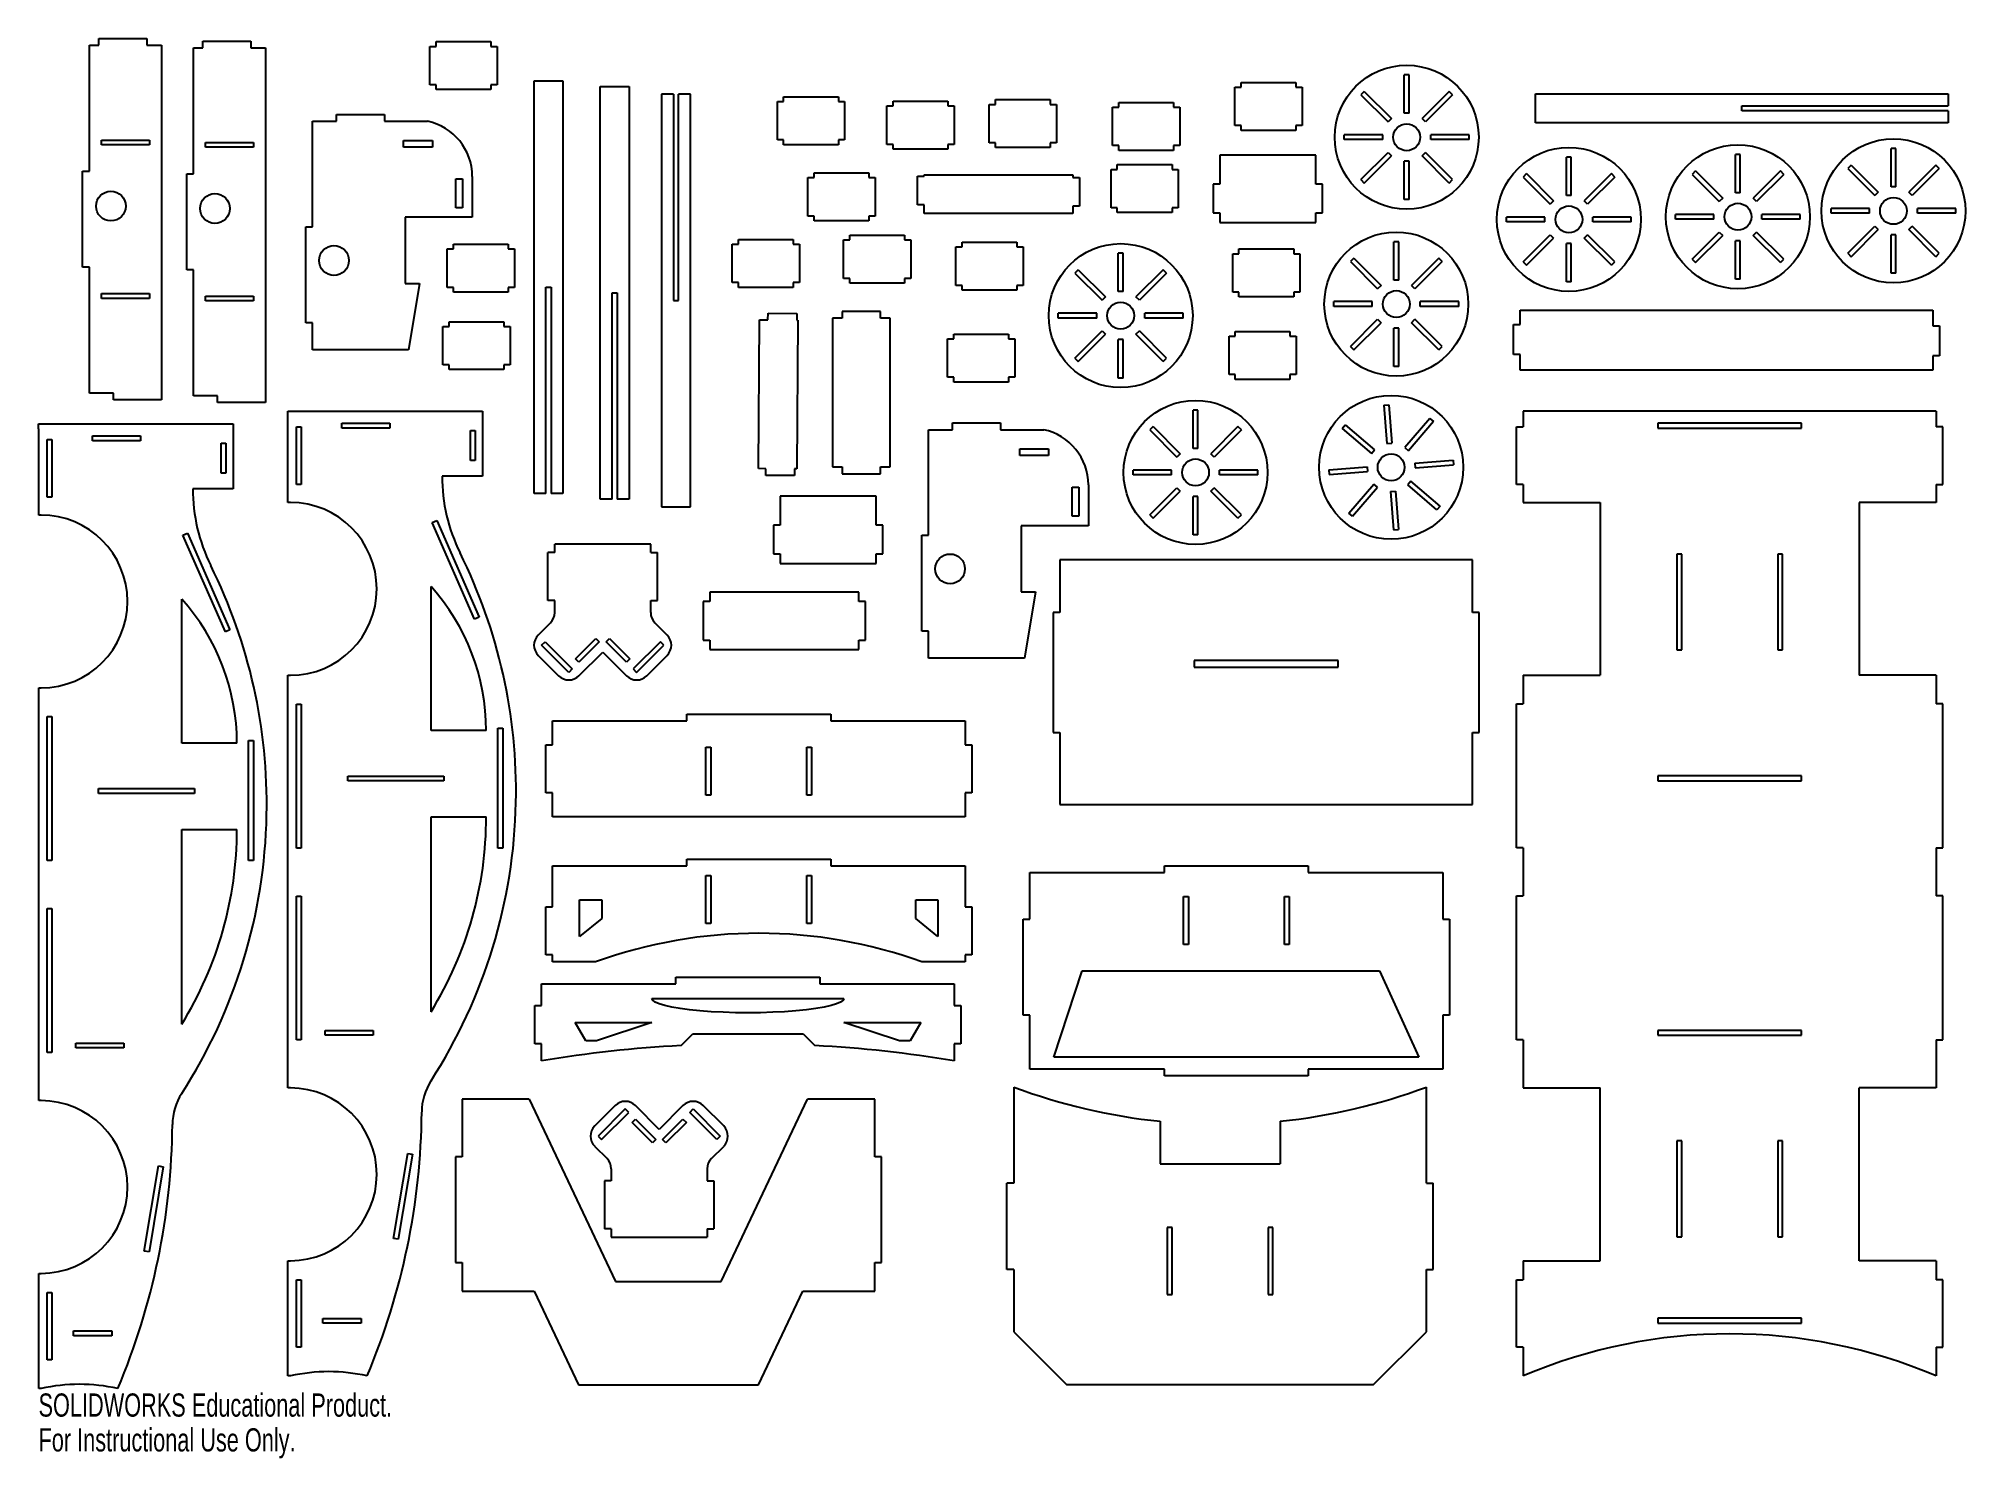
# Model space of a CAD drawing. Header units: millimetres. Extents: x -201 to 200, y -156 to 140.
import ezdxf

# ---------------------------------------------------------------- set-up
doc = ezdxf.new("R2010")
doc.units = ezdxf.units.MM
doc.styles.add('SLDTEXTSTYLE0', font='TXT', dxfattribs={"width": 0.7})

msp = doc.modelspace()

# ---------------------------------------------------------------- linework, layer by layer
at = {"color": 7, "linetype": 'Continuous', "lineweight": 25}
for p, q in [((-190.45, 138.47), (-188.45, 138.47)), ((-190.45, 112.22), (-190.45, 138.47)), ((-188.45, 138.47), (-188.45, 139.87)), ((-188.45, 139.87), (-178.45, 139.87)), ((-178.45, 139.87), (-178.45, 138.47)), ((-178.45, 138.47), (-175.45, 138.47)), ((-175.45, 138.47), (-175.45, 64.57)), ((-168.77, 111.71), (-168.77, 137.96)), ((-168.77, 137.96), (-166.77, 137.96)), ((-166.77, 139.36), (-156.77, 139.36)), ((-166.77, 137.96), (-166.77, 139.36)), ((-156.77, 139.36), (-156.77, 137.96)), ((-156.77, 137.96), (-153.77, 137.96)), ((-153.77, 137.96), (-153.77, 64.06)), ((-119.49, 130.24), (-119.49, 138.24)), ((-119.49, 138.24), (-118.19, 138.24)), ((-118.19, 138.24), (-118.19, 139.24)), ((-118.19, 139.24), (-106.79, 139.24)), ((-106.79, 139.24), (-106.79, 138.24)), ((-106.79, 138.24), (-105.49, 138.24)), ((-105.49, 138.24), (-105.49, 130.24)), ((-118.19, 130.24), (-119.49, 130.24)), ((-118.19, 129.24), (-118.19, 130.24)), ((-106.79, 129.24), (-118.19, 129.24)), ((-105.49, 130.24), (-106.79, 130.24)), ((-106.79, 130.24), (-106.79, 129.24)), ((-97.79, 45.05), (-97.79, 131.05)), ((-97.79, 131.05), (-91.79, 131.05)), ((-91.79, 131.05), (-91.79, 45.05)), ((-83.98, 43.89), (-83.98, 129.89)), ((-83.98, 129.89), (-77.98, 129.89)), ((-77.98, 129.89), (-77.98, 43.89)), ((48.25, 121.73), (48.25, 129.73)), ((48.25, 129.73), (49.55, 129.73)), ((49.55, 129.73), (49.55, 130.73)), ((49.55, 130.73), (60.95, 130.73)), ((60.95, 130.73), (60.95, 129.73)), ((60.95, 129.73), (62.25, 129.73)), ((62.25, 129.73), (62.25, 121.73)), ((75.22, 128.86), (74.52, 128.15)), ((75.22, 128.86), (80.88, 123.2)), ((84.56, 132.31), (83.56, 132.31)), ((83.56, 124.31), (83.56, 132.31)), ((84.56, 124.31), (84.56, 132.31)), ((92.9, 128.86), (87.25, 123.2)), ((93.61, 128.15), (92.9, 128.86)), ((-71.21, 128.29), (-71.21, 42.29)), ((-68.76, 128.29), (-71.21, 128.29)), ((-68.76, 128.29), (-68.76, 85.29)), ((-65.21, 128.29), (-67.66, 128.29)), ((-67.66, 85.29), (-67.66, 128.29)), ((-65.21, 42.29), (-65.21, 128.29)), ((-47.07, 118.74), (-47.07, 126.74)), ((-47.07, 126.74), (-45.77, 126.74)), ((-45.77, 126.74), (-45.77, 127.74)), ((-45.77, 127.74), (-34.37, 127.74)), ((-34.37, 127.74), (-34.37, 126.74)), ((-34.37, 126.74), (-33.07, 126.74)), ((-33.07, 126.74), (-33.07, 118.74)), ((-24.25, 117.83), (-24.25, 125.83)), ((-24.25, 125.83), (-22.95, 125.83)), ((-22.95, 125.83), (-22.95, 126.83)), ((-22.95, 126.83), (-11.55, 126.83)), ((-11.55, 126.83), (-11.55, 125.83)), ((-11.55, 125.83), (-10.25, 125.83)), ((-10.25, 125.83), (-10.25, 117.83)), ((-2.95, 118.14), (-2.95, 126.14)), ((-2.95, 126.14), (-1.65, 126.14)), ((-1.65, 126.14), (-1.65, 127.14)), ((-1.65, 127.14), (9.75, 127.14)), ((9.75, 127.14), (9.75, 126.14)), ((9.75, 126.14), (11.05, 126.14)), ((11.05, 126.14), (11.05, 118.14)), ((22.76, 117.56), (22.76, 125.56)), ((22.76, 125.56), (24.06, 125.56)), ((24.06, 125.56), (24.06, 126.56)), ((24.06, 126.56), (35.46, 126.56)), ((35.46, 126.56), (35.46, 125.56)), ((35.46, 125.56), (36.76, 125.56)), ((36.76, 125.56), (36.76, 117.56)), ((74.52, 128.15), (80.17, 122.49)), ((93.61, 128.15), (87.95, 122.49)), ((110.88, 122.33), (110.88, 128.33)), ((110.88, 128.33), (196.88, 128.33)), ((153.88, 125.88), (196.88, 125.88)), ((153.88, 124.78), (153.88, 125.88)), ((196.88, 124.78), (153.88, 124.78)), ((196.88, 128.33), (196.88, 125.88)), ((196.88, 124.78), (196.88, 122.33)), ((-143.97, 122.63), (-138.97, 122.63)), ((-143.97, 100.63), (-143.97, 122.63)), ((-138.97, 122.63), (-138.97, 124.03)), ((-138.97, 124.03), (-128.97, 124.03)), ((-128.97, 124.03), (-128.97, 122.63)), ((-128.97, 122.63), (-119.97, 122.63)), ((49.55, 121.73), (48.25, 121.73)), ((49.55, 120.73), (49.55, 121.73)), ((60.95, 120.73), (49.55, 120.73)), ((62.25, 121.73), (60.95, 121.73)), ((60.95, 121.73), (60.95, 120.73)), ((80.88, 123.2), (80.17, 122.49)), ((84.56, 124.31), (83.56, 124.31)), ((87.95, 122.49), (87.25, 123.2)), ((196.88, 122.33), (110.88, 122.33)), ((-187.95, 118.72), (-177.95, 118.72)), ((-187.95, 117.72), (-187.95, 118.72)), ((-177.95, 117.72), (-187.95, 117.72)), ((-177.95, 118.72), (-177.95, 117.72)), ((-166.27, 118.21), (-156.27, 118.21)), ((-166.27, 117.21), (-166.27, 118.21)), ((-156.27, 117.21), (-166.27, 117.21)), ((-156.27, 118.21), (-156.27, 117.21)), ((-124.97, 118.63), (-118.97, 118.63)), ((-124.97, 117.23), (-124.97, 118.63)), ((-118.97, 117.23), (-124.97, 117.23)), ((-118.97, 118.63), (-118.97, 117.23)), ((-45.77, 118.74), (-47.07, 118.74)), ((-45.77, 117.74), (-45.77, 118.74)), ((-34.37, 117.74), (-45.77, 117.74)), ((-33.07, 118.74), (-34.37, 118.74)), ((-34.37, 118.74), (-34.37, 117.74)), ((-22.95, 117.83), (-24.25, 117.83)), ((-22.95, 116.83), (-22.95, 117.83)), ((-11.55, 116.83), (-22.95, 116.83)), ((-10.25, 117.83), (-11.55, 117.83)), ((-11.55, 117.83), (-11.55, 116.83)), ((-1.65, 118.14), (-2.95, 118.14)), ((-1.65, 117.14), (-1.65, 118.14)), ((9.75, 117.14), (-1.65, 117.14)), ((11.05, 118.14), (9.75, 118.14)), ((9.75, 118.14), (9.75, 117.14)), ((24.06, 117.56), (22.76, 117.56)), ((24.06, 116.56), (24.06, 117.56)), ((35.46, 116.56), (24.06, 116.56)), ((36.76, 117.56), (35.46, 117.56)), ((35.46, 117.56), (35.46, 116.56)), ((71.06, 118.81), (71.06, 119.81)), ((79.06, 119.81), (71.06, 119.81)), ((79.06, 118.81), (71.06, 118.81)), ((79.06, 118.81), (79.06, 119.81)), ((97.06, 119.81), (89.06, 119.81)), ((89.06, 118.81), (89.06, 119.81)), ((97.06, 118.81), (89.06, 118.81)), ((97.06, 118.81), (97.06, 119.81)), ((184.99, 108.97), (184.99, 116.97)), ((185.99, 116.97), (184.99, 116.97)), ((185.99, 108.97), (185.99, 116.97)), ((22.46, 104.62), (22.46, 112.62)), ((22.46, 112.62), (23.76, 112.62)), ((23.76, 112.62), (23.76, 113.62)), ((23.76, 113.62), (35.16, 113.62)), ((35.16, 113.62), (35.16, 112.62)), ((35.16, 112.62), (36.46, 112.62)), ((36.46, 112.62), (36.46, 104.62)), ((45.13, 115.54), (45.13, 109.54)), ((65.13, 115.54), (45.13, 115.54)), ((65.13, 109.54), (65.13, 115.54)), ((74.52, 110.47), (80.17, 116.13)), ((75.22, 109.77), (80.88, 115.42)), ((80.17, 116.13), (80.88, 115.42)), ((83.56, 106.31), (83.56, 114.31)), ((84.56, 114.31), (83.56, 114.31)), ((84.56, 106.31), (84.56, 114.31)), ((87.25, 115.42), (87.95, 116.13)), ((92.9, 109.77), (87.25, 115.42)), ((93.61, 110.47), (87.95, 116.13)), ((118.36, 115.19), (117.36, 115.19)), ((117.36, 107.19), (117.36, 115.19)), ((118.36, 107.19), (118.36, 115.19)), ((153.58, 115.74), (152.58, 115.74)), ((152.58, 107.74), (152.58, 115.74)), ((153.58, 107.74), (153.58, 115.74)), ((176.65, 113.52), (175.95, 112.81)), ((175.95, 112.81), (181.6, 107.15)), ((176.65, 113.52), (182.31, 107.86)), ((194.33, 113.52), (188.67, 107.86)), ((195.04, 112.81), (189.38, 107.15)), ((195.04, 112.81), (194.33, 113.52)), ((-191.85, 112.22), (-190.45, 112.22)), ((-191.85, 92.22), (-191.85, 112.22)), ((-170.17, 91.71), (-170.17, 111.71)), ((-170.17, 111.71), (-168.77, 111.71)), ((-114.06, 110.63), (-112.66, 110.63)), ((-114.06, 104.63), (-114.06, 110.63)), ((-112.66, 110.63), (-112.66, 104.63)), ((-110.66, 111.15), (-110.66, 102.63)), ((-40.73, 102.89), (-40.73, 110.89)), ((-40.73, 110.89), (-39.43, 110.89)), ((-39.43, 110.89), (-39.43, 111.89)), ((-39.43, 111.89), (-28.03, 111.89)), ((-28.03, 111.89), (-28.03, 110.89)), ((-28.03, 110.89), (-26.73, 110.89)), ((-26.73, 110.89), (-26.73, 102.89)), ((-17.91, 105.2), (-17.91, 111.2)), ((-17.91, 111.2), (-16.51, 111.2)), ((-16.51, 111.2), (-16.51, 111.45)), ((-16.51, 111.45), (14.49, 111.45)), ((14.49, 111.45), (14.49, 110.95)), ((14.49, 110.95), (15.89, 110.95)), ((15.89, 110.95), (15.89, 104.95)), ((45.13, 109.54), (43.73, 109.54)), ((43.73, 109.54), (43.73, 103.54)), ((66.53, 109.54), (65.13, 109.54)), ((66.53, 103.54), (66.53, 109.54)), ((74.52, 110.47), (75.22, 109.77)), ((92.9, 109.77), (93.61, 110.47)), ((109.02, 111.73), (108.31, 111.02)), ((108.31, 111.02), (113.97, 105.37)), ((109.02, 111.73), (114.68, 106.08)), ((126.7, 111.73), (121.04, 106.08)), ((127.4, 111.02), (121.75, 105.37)), ((127.4, 111.02), (126.7, 111.73)), ((144.24, 112.28), (143.53, 111.58)), ((143.53, 111.58), (149.19, 105.92)), ((144.24, 112.28), (149.9, 106.63)), ((161.92, 112.28), (156.26, 106.63)), ((162.63, 111.58), (156.97, 105.92)), ((162.63, 111.58), (161.92, 112.28)), ((185.99, 108.97), (184.99, 108.97)), ((-112.66, 104.63), (-114.06, 104.63)), ((-16.51, 105.2), (-17.91, 105.2)), ((-16.51, 103.45), (-16.51, 105.2)), ((15.89, 104.95), (14.49, 104.95)), ((14.49, 104.95), (14.49, 103.45)), ((23.76, 104.62), (22.46, 104.62)), ((23.76, 103.62), (23.76, 104.62)), ((36.46, 104.62), (35.16, 104.62)), ((35.16, 104.62), (35.16, 103.62)), ((84.56, 106.31), (83.56, 106.31)), ((114.68, 106.08), (113.97, 105.37)), ((118.36, 107.19), (117.36, 107.19)), ((121.75, 105.37), (121.04, 106.08)), ((149.9, 106.63), (149.19, 105.92)), ((153.58, 107.74), (152.58, 107.74)), ((156.97, 105.92), (156.26, 106.63)), ((172.49, 103.47), (172.49, 104.47)), ((180.49, 104.47), (172.49, 104.47)), ((180.49, 103.47), (180.49, 104.47)), ((182.31, 107.86), (181.6, 107.15)), ((189.38, 107.15), (188.67, 107.86)), ((198.49, 104.47), (190.49, 104.47)), ((190.49, 103.47), (190.49, 104.47)), ((198.49, 103.47), (198.49, 104.47)), ((-145.37, 80.63), (-145.37, 100.63)), ((-145.37, 100.63), (-143.97, 100.63)), ((-124.66, 102.63), (-124.66, 88.83)), ((-110.66, 102.63), (-124.66, 102.63)), ((-39.43, 102.89), (-40.73, 102.89)), ((-39.43, 101.89), (-39.43, 102.89)), ((-28.03, 101.89), (-39.43, 101.89)), ((-26.73, 102.89), (-28.03, 102.89)), ((-28.03, 102.89), (-28.03, 101.89)), ((14.49, 103.45), (-16.51, 103.45)), ((35.16, 103.62), (23.76, 103.62)), ((43.73, 103.54), (45.13, 103.54)), ((45.13, 103.54), (45.13, 101.54)), ((45.13, 101.54), (65.13, 101.54)), ((65.13, 101.54), (65.13, 103.54)), ((65.13, 103.54), (66.53, 103.54)), ((112.86, 102.69), (104.86, 102.69)), ((104.86, 101.69), (104.86, 102.69)), ((112.86, 101.69), (104.86, 101.69)), ((112.86, 101.69), (112.86, 102.69)), ((130.86, 102.69), (122.86, 102.69)), ((122.86, 101.69), (122.86, 102.69)), ((130.86, 101.69), (122.86, 101.69)), ((130.86, 101.69), (130.86, 102.69)), ((148.08, 103.24), (140.08, 103.24)), ((140.08, 102.24), (140.08, 103.24)), ((148.08, 102.24), (140.08, 102.24)), ((148.08, 102.24), (148.08, 103.24)), ((166.08, 103.24), (158.08, 103.24)), ((158.08, 102.24), (158.08, 103.24)), ((166.08, 102.24), (158.08, 102.24)), ((166.08, 102.24), (166.08, 103.24)), ((180.49, 103.47), (172.49, 103.47)), ((175.95, 95.13), (181.6, 100.79)), ((181.6, 100.79), (182.31, 100.08)), ((188.67, 100.08), (189.38, 100.79)), ((195.04, 95.13), (189.38, 100.79)), ((198.49, 103.47), (190.49, 103.47)), ((-114.56, 96.03), (-114.56, 97.03)), ((-114.56, 97.03), (-103.16, 97.03)), ((-103.16, 97.03), (-103.16, 96.03)), ((-56.48, 89.03), (-56.48, 97.03)), ((-56.48, 97.03), (-55.18, 97.03)), ((-55.18, 97.03), (-55.18, 98.03)), ((-55.18, 98.03), (-43.78, 98.03)), ((-43.78, 98.03), (-43.78, 97.03)), ((-43.78, 97.03), (-42.48, 97.03)), ((-42.48, 97.03), (-42.48, 89.03)), ((-33.29, 89.9), (-33.29, 97.9)), ((-33.29, 97.9), (-31.99, 97.9)), ((-31.99, 97.9), (-31.99, 98.9)), ((-31.99, 98.9), (-20.59, 98.9)), ((-20.59, 98.9), (-20.59, 97.9)), ((-20.59, 97.9), (-19.29, 97.9)), ((-19.29, 97.9), (-19.29, 89.9)), ((-9.88, 88.45), (-9.88, 96.45)), ((-9.88, 96.45), (-8.58, 96.45)), ((-8.58, 96.45), (-8.58, 97.45)), ((-8.58, 97.45), (2.82, 97.45)), ((2.82, 97.45), (2.82, 96.45)), ((2.82, 96.45), (4.12, 96.45)), ((4.12, 96.45), (4.12, 88.45)), ((82.39, 97.55), (81.39, 97.55)), ((81.39, 89.55), (81.39, 97.55)), ((82.39, 89.55), (82.39, 97.55)), ((108.31, 93.35), (113.97, 99)), ((109.02, 92.64), (114.68, 98.3)), ((113.97, 99), (114.68, 98.3)), ((118.36, 97.19), (117.36, 97.19)), ((117.36, 89.19), (117.36, 97.19)), ((118.36, 89.19), (118.36, 97.19)), ((121.04, 98.3), (121.75, 99)), ((126.7, 92.64), (121.04, 98.3)), ((127.4, 93.35), (121.75, 99)), ((143.53, 93.9), (149.19, 99.56)), ((144.24, 93.19), (149.9, 98.85)), ((149.19, 99.56), (149.9, 98.85)), ((153.58, 97.74), (152.58, 97.74)), ((152.58, 89.74), (152.58, 97.74)), ((153.58, 89.74), (153.58, 97.74)), ((156.26, 98.85), (156.97, 99.56)), ((161.92, 93.19), (156.26, 98.85)), ((162.63, 93.9), (156.97, 99.56)), ((176.65, 94.42), (182.31, 100.08)), ((184.99, 90.97), (184.99, 98.97)), ((185.99, 98.97), (184.99, 98.97)), ((185.99, 90.97), (185.99, 98.97)), ((194.33, 94.42), (188.67, 100.08)), ((-115.86, 88.03), (-115.86, 96.03)), ((-115.86, 96.03), (-114.56, 96.03)), ((-103.16, 96.03), (-101.86, 96.03)), ((-101.86, 96.03), (-101.86, 88.03)), ((24.96, 95.14), (23.96, 95.14)), ((23.96, 87.14), (23.96, 95.14)), ((24.96, 87.14), (24.96, 95.14)), ((47.81, 87.03), (47.81, 95.03)), ((47.81, 95.03), (49.11, 95.03)), ((49.11, 95.03), (49.11, 96.03)), ((49.11, 96.03), (60.51, 96.03)), ((60.51, 96.03), (60.51, 95.03)), ((60.51, 95.03), (61.81, 95.03)), ((61.81, 95.03), (61.81, 87.03)), ((73.05, 94.1), (72.35, 93.39)), ((72.35, 93.39), (78, 87.73)), ((73.05, 94.1), (78.71, 88.44)), ((90.73, 94.1), (85.07, 88.44)), ((91.44, 93.39), (85.78, 87.73)), ((91.44, 93.39), (90.73, 94.1)), ((108.31, 93.35), (109.02, 92.64)), ((126.7, 92.64), (127.4, 93.35)), ((143.53, 93.9), (144.24, 93.19)), ((161.92, 93.19), (162.63, 93.9)), ((175.95, 95.13), (176.65, 94.42)), ((194.33, 94.42), (195.04, 95.13)), ((-190.45, 92.22), (-191.85, 92.22)), ((-190.45, 65.97), (-190.45, 92.22)), ((-168.77, 91.71), (-170.17, 91.71)), ((-168.77, 65.46), (-168.77, 91.71)), ((-124.66, 88.83), (-121.66, 88.83)), ((-121.66, 88.83), (-123.97, 75.02)), ((-55.18, 89.03), (-56.48, 89.03)), ((-55.18, 88.03), (-55.18, 89.03)), ((-42.48, 89.03), (-43.78, 89.03)), ((-43.78, 89.03), (-43.78, 88.03)), ((-31.99, 89.9), (-33.29, 89.9)), ((-31.99, 88.9), (-31.99, 89.9)), ((-20.59, 88.9), (-31.99, 88.9)), ((-19.29, 89.9), (-20.59, 89.9)), ((-20.59, 89.9), (-20.59, 88.9)), ((-8.58, 88.45), (-9.88, 88.45)), ((-8.58, 87.45), (-8.58, 88.45)), ((4.12, 88.45), (2.82, 88.45)), ((2.82, 88.45), (2.82, 87.45)), ((15.62, 91.69), (14.92, 90.98)), ((14.92, 90.98), (20.57, 85.33)), ((15.62, 91.69), (21.28, 86.03)), ((33.3, 91.69), (27.64, 86.03)), ((34.01, 90.98), (28.35, 85.33)), ((34.01, 90.98), (33.3, 91.69)), ((78.71, 88.44), (78, 87.73)), ((82.39, 89.55), (81.39, 89.55)), ((85.78, 87.73), (85.07, 88.44)), ((118.36, 89.19), (117.36, 89.19)), ((153.58, 89.74), (152.58, 89.74)), ((185.99, 90.97), (184.99, 90.97)), ((-187.95, 85.72), (-187.95, 86.72)), ((-187.95, 86.72), (-177.95, 86.72)), ((-177.95, 85.72), (-187.95, 85.72)), ((-177.95, 86.72), (-177.95, 85.72)), ((-166.27, 86.21), (-156.27, 86.21)), ((-166.27, 85.21), (-166.27, 86.21)), ((-156.27, 85.21), (-166.27, 85.21)), ((-156.27, 86.21), (-156.27, 85.21)), ((-114.56, 88.03), (-115.86, 88.03)), ((-114.56, 87.03), (-114.56, 88.03)), ((-103.16, 87.03), (-114.56, 87.03)), ((-101.86, 88.03), (-103.16, 88.03)), ((-103.16, 88.03), (-103.16, 87.03)), ((-95.34, 45.05), (-95.34, 88.05)), ((-95.34, 88.05), (-94.24, 88.05)), ((-94.24, 88.05), (-94.24, 45.05)), ((-81.53, 43.89), (-81.53, 86.89)), ((-81.53, 86.89), (-80.43, 86.89)), ((-80.43, 86.89), (-80.43, 43.89)), ((-68.76, 85.29), (-67.66, 85.29)), ((-43.78, 88.03), (-55.18, 88.03)), ((2.82, 87.45), (-8.58, 87.45)), ((21.28, 86.03), (20.57, 85.33)), ((24.96, 87.14), (23.96, 87.14)), ((28.35, 85.33), (27.64, 86.03)), ((49.11, 87.03), (47.81, 87.03)), ((49.11, 86.03), (49.11, 87.03)), ((60.51, 86.03), (49.11, 86.03)), ((61.81, 87.03), (60.51, 87.03)), ((60.51, 87.03), (60.51, 86.03)), ((76.89, 85.05), (68.89, 85.05)), ((68.89, 84.05), (68.89, 85.05)), ((76.89, 84.05), (76.89, 85.05)), ((94.89, 85.05), (86.89, 85.05)), ((86.89, 84.05), (86.89, 85.05)), ((94.89, 84.05), (94.89, 85.05)), ((-143.97, 80.63), (-145.37, 80.63)), ((-143.97, 75.02), (-143.97, 80.63)), ((-115.49, 79.88), (-115.49, 80.88)), ((-115.49, 80.88), (-104.09, 80.88)), ((-104.09, 80.88), (-104.09, 79.88)), ((-51, 50.26), (-50.79, 81.26)), ((-50.79, 81.26), (-49.04, 81.25)), ((-49.04, 81.25), (-49.03, 82.65)), ((-49.03, 82.65), (-43.03, 82.61)), ((-43.03, 82.61), (-43.04, 81.21)), ((-43.04, 81.21), (-42.79, 81.21)), ((-42.79, 81.21), (-43, 50.21)), ((-35.61, 81.6), (-35.61, 50.6)), ((-33.61, 81.6), (-35.61, 81.6)), ((-33.61, 83), (-33.61, 81.6)), ((-25.61, 83), (-33.61, 83)), ((-25.61, 81.6), (-25.61, 83)), ((-23.61, 81.6), (-25.61, 81.6)), ((-23.61, 50.6), (-23.61, 81.6)), ((19.46, 82.64), (11.46, 82.64)), ((11.46, 81.64), (11.46, 82.64)), ((19.46, 81.64), (11.46, 81.64)), ((19.46, 81.64), (19.46, 82.64)), ((37.46, 82.64), (29.46, 82.64)), ((29.46, 81.64), (29.46, 82.64)), ((37.46, 81.64), (29.46, 81.64)), ((37.46, 81.64), (37.46, 82.64)), ((76.89, 84.05), (68.89, 84.05)), ((72.35, 75.71), (78, 81.37)), ((73.05, 75.01), (78.71, 80.66)), ((78, 81.37), (78.71, 80.66)), ((85.07, 80.66), (85.78, 81.37)), ((90.73, 75.01), (85.07, 80.66)), ((91.44, 75.71), (85.78, 81.37)), ((94.89, 84.05), (86.89, 84.05)), ((107.7, 80.27), (107.7, 83.27)), ((107.7, 83.27), (193.7, 83.27)), ((193.7, 83.27), (193.7, 80.02)), ((-116.79, 71.88), (-116.79, 79.88)), ((-116.79, 79.88), (-115.49, 79.88)), ((-104.09, 79.88), (-102.79, 79.88)), ((-102.79, 79.88), (-102.79, 71.88)), ((-11.63, 69.3), (-11.63, 77.3)), ((-11.63, 77.3), (-10.33, 77.3)), ((-10.33, 77.3), (-10.33, 78.3)), ((-10.33, 78.3), (1.07, 78.3)), ((1.07, 78.3), (1.07, 77.3)), ((1.07, 77.3), (2.37, 77.3)), ((2.37, 77.3), (2.37, 69.3)), ((14.92, 73.3), (20.57, 78.96)), ((15.62, 72.6), (21.28, 78.25)), ((20.57, 78.96), (21.28, 78.25)), ((24.96, 77.14), (23.96, 77.14)), ((23.96, 69.14), (23.96, 77.14)), ((24.96, 69.14), (24.96, 77.14)), ((27.64, 78.25), (28.35, 78.96)), ((33.3, 72.6), (27.64, 78.25)), ((34.01, 73.3), (28.35, 78.96)), ((47.04, 69.84), (47.04, 77.84)), ((47.04, 77.84), (48.34, 77.84)), ((48.34, 77.84), (48.34, 78.84)), ((48.34, 78.84), (59.74, 78.84)), ((59.74, 78.84), (59.74, 77.84)), ((59.74, 77.84), (61.04, 77.84)), ((61.04, 77.84), (61.04, 69.84)), ((82.39, 79.55), (81.39, 79.55)), ((81.39, 71.55), (81.39, 79.55)), ((82.39, 71.55), (82.39, 79.55)), ((106.3, 74.02), (106.3, 80.27)), ((106.3, 80.27), (107.7, 80.27)), ((193.7, 80.02), (195.1, 80.02)), ((195.1, 80.02), (195.1, 73.77)), ((-123.97, 75.02), (-143.97, 75.02)), ((14.92, 73.3), (15.62, 72.6)), ((33.3, 72.6), (34.01, 73.3)), ((72.35, 75.71), (73.05, 75.01)), ((90.73, 75.01), (91.44, 75.71)), ((107.7, 74.02), (106.3, 74.02)), ((107.7, 70.77), (107.7, 74.02)), ((195.1, 73.77), (193.7, 73.77)), ((193.7, 73.77), (193.7, 70.77)), ((-115.49, 71.88), (-116.79, 71.88)), ((-115.49, 70.88), (-115.49, 71.88)), ((-104.09, 70.88), (-115.49, 70.88)), ((-102.79, 71.88), (-104.09, 71.88)), ((-104.09, 71.88), (-104.09, 70.88)), ((-10.33, 69.3), (-11.63, 69.3)), ((-10.33, 68.3), (-10.33, 69.3)), ((1.07, 68.3), (-10.33, 68.3)), ((2.37, 69.3), (1.07, 69.3)), ((1.07, 69.3), (1.07, 68.3)), ((24.96, 69.14), (23.96, 69.14)), ((48.34, 69.84), (47.04, 69.84)), ((48.34, 68.84), (48.34, 69.84)), ((59.74, 68.84), (48.34, 68.84)), ((61.04, 69.84), (59.74, 69.84)), ((59.74, 69.84), (59.74, 68.84)), ((82.39, 71.55), (81.39, 71.55)), ((193.7, 70.77), (107.7, 70.77)), ((-185.45, 65.97), (-190.45, 65.97)), ((-185.45, 64.57), (-185.45, 65.97)), ((-175.45, 64.57), (-185.45, 64.57)), ((-163.77, 65.46), (-168.77, 65.46)), ((-163.77, 64.06), (-163.77, 65.46)), ((-153.77, 64.06), (-163.77, 64.06)), ((-149.09, 62.21), (-108.56, 62.21)), ((-149.09, 61.21), (-149.09, 62.21)), ((-149.06, 61.21), (-149.09, 61.21)), ((-149.06, 43.21), (-149.06, 61.21)), ((-108.56, 62.21), (-108.56, 48.71)), ((40.56, 62.47), (39.56, 62.47)), ((39.56, 54.47), (39.56, 62.47)), ((40.56, 54.47), (40.56, 62.47)), ((79.32, 63.45), (80.32, 63.53)), ((79.32, 63.45), (79.94, 55.47)), ((80.32, 63.53), (80.94, 55.55)), ((88.9, 60.73), (83.7, 54.65)), ((88.9, 60.73), (89.66, 60.07)), ((108.36, 62.22), (108.36, 58.97)), ((194.36, 62.22), (108.36, 62.22)), ((194.36, 62.22), (194.36, 58.97)), ((-201.04, 58.58), (-201.04, 59.58)), ((-201.04, 59.58), (-160.51, 59.58)), ((-201.01, 58.58), (-201.04, 58.58)), ((-201.01, 40.58), (-201.01, 58.58)), ((-199.26, 56.33), (-198.26, 56.33)), ((-199.26, 44.33), (-199.26, 56.33)), ((-198.26, 56.33), (-198.26, 44.33)), ((-189.76, 57.08), (-179.76, 57.08)), ((-189.76, 56.08), (-189.76, 57.08)), ((-179.76, 57.08), (-179.76, 56.08)), ((-160.51, 59.58), (-160.51, 46.08)), ((-147.31, 58.96), (-146.31, 58.96)), ((-147.31, 46.96), (-147.31, 58.96)), ((-146.31, 58.96), (-146.31, 46.96)), ((-137.81, 59.71), (-127.81, 59.71)), ((-137.81, 58.71), (-137.81, 59.71)), ((-127.81, 58.71), (-137.81, 58.71)), ((-127.81, 59.71), (-127.81, 58.71)), ((-111.06, 58.21), (-110.06, 58.21)), ((-111.06, 51.96), (-111.06, 58.21)), ((-110.06, 58.21), (-110.06, 51.96)), ((-15.59, 36.37), (-15.59, 58.37)), ((-15.59, 58.37), (-10.59, 58.37)), ((-10.59, 58.37), (-10.59, 59.77)), ((-10.59, 59.77), (-0.59, 59.77)), ((-0.59, 59.77), (-0.59, 58.37)), ((-0.59, 58.37), (8.41, 58.37)), ((31.22, 59.02), (30.52, 58.31)), ((30.52, 58.31), (36.17, 52.65)), ((31.22, 59.02), (36.88, 53.36)), ((48.9, 59.02), (43.24, 53.36)), ((49.61, 58.31), (43.95, 52.65)), ((49.61, 58.31), (48.9, 59.02)), ((70.62, 58.6), (71.27, 59.36)), ((70.62, 58.6), (76.7, 53.4)), ((71.27, 59.36), (77.35, 54.16)), ((89.66, 60.07), (84.46, 54)), ((106.96, 46.97), (106.96, 58.97)), ((106.96, 58.97), (108.36, 58.97)), ((136.36, 59.72), (136.36, 58.72)), ((166.36, 59.72), (136.36, 59.72)), ((136.36, 58.72), (166.36, 58.72)), ((166.36, 58.72), (166.36, 59.72)), ((195.76, 58.97), (194.36, 58.97)), ((195.76, 46.97), (195.76, 58.97)), ((-179.76, 56.08), (-189.76, 56.08)), ((-163.01, 55.58), (-162.01, 55.58)), ((-163.01, 49.33), (-163.01, 55.58)), ((-162.01, 55.58), (-162.01, 49.33)), ((3.41, 54.37), (9.41, 54.37)), ((3.41, 52.97), (3.41, 54.37)), ((9.41, 52.97), (3.41, 52.97)), ((9.41, 54.37), (9.41, 52.97)), ((36.88, 53.36), (36.17, 52.65)), ((40.56, 54.47), (39.56, 54.47)), ((43.95, 52.65), (43.24, 53.36)), ((76.7, 53.4), (77.35, 54.16)), ((79.94, 55.47), (80.94, 55.55)), ((83.7, 54.65), (84.46, 54)), ((-162.01, 49.33), (-163.01, 49.33)), ((-108.56, 48.71), (-116.96, 48.71)), ((-110.06, 51.96), (-111.06, 51.96)), ((-49.5, 50.25), (-51, 50.26)), ((-49.51, 48.85), (-49.5, 50.25)), ((-43.51, 48.81), (-49.51, 48.85)), ((-43.5, 50.21), (-43.51, 48.81)), ((-43, 50.21), (-43.5, 50.21)), ((-35.61, 50.6), (-33.61, 50.6)), ((-33.61, 50.6), (-33.61, 49.2)), ((-33.61, 49.2), (-25.61, 49.2)), ((-25.61, 49.2), (-25.61, 50.6)), ((-25.61, 50.6), (-23.61, 50.6)), ((35.06, 49.97), (27.06, 49.97)), ((27.06, 48.97), (27.06, 49.97)), ((35.06, 48.97), (27.06, 48.97)), ((35.06, 48.97), (35.06, 49.97)), ((53.06, 49.97), (45.06, 49.97)), ((45.06, 48.97), (45.06, 49.97)), ((53.06, 48.97), (45.06, 48.97)), ((53.06, 48.97), (53.06, 49.97)), ((67.82, 50.02), (75.8, 50.64)), ((67.82, 50.02), (67.9, 49.02)), ((67.9, 49.02), (75.88, 49.64)), ((75.8, 50.64), (75.88, 49.64)), ((85.77, 51.41), (93.75, 52.03)), ((85.77, 51.41), (85.85, 50.41)), ((85.85, 50.41), (93.82, 51.03)), ((93.75, 52.03), (93.82, 51.03)), ((-198.26, 44.33), (-199.26, 44.33)), ((-160.51, 46.08), (-168.91, 46.08)), ((-146.31, 46.96), (-147.31, 46.96)), ((-95.34, 45.05), (-97.79, 45.05)), ((-91.79, 45.05), (-94.24, 45.05)), ((-26.5, 44.51), (-46.5, 44.51)), ((-46.5, 44.51), (-46.5, 38.51)), ((-26.5, 38.51), (-26.5, 44.51)), ((14.32, 46.37), (15.72, 46.37)), ((14.32, 40.37), (14.32, 46.37)), ((15.72, 46.37), (15.72, 40.37)), ((17.72, 46.88), (17.72, 38.37)), ((30.52, 40.63), (36.17, 46.29)), ((31.22, 39.93), (36.88, 45.58)), ((36.17, 46.29), (36.88, 45.58)), ((40.56, 44.47), (39.56, 44.47)), ((39.56, 36.47), (39.56, 44.47)), ((40.56, 36.47), (40.56, 44.47)), ((43.24, 45.58), (43.95, 46.29)), ((48.9, 39.93), (43.24, 45.58)), ((49.61, 40.63), (43.95, 46.29)), ((71.99, 40.98), (77.19, 47.05)), ((72.75, 40.33), (77.95, 46.4)), ((77.95, 46.4), (77.19, 47.05)), ((80.71, 45.5), (81.71, 45.58)), ((80.71, 45.5), (81.33, 37.53)), ((81.71, 45.58), (82.33, 37.6)), ((84.95, 47.65), (84.3, 46.89)), ((90.37, 41.69), (84.3, 46.89)), ((91.02, 42.45), (84.95, 47.65)), ((108.36, 46.97), (106.96, 46.97)), ((108.36, 46.97), (108.36, 43.22)), ((194.36, 46.97), (195.76, 46.97)), ((194.36, 46.97), (194.36, 43.22)), ((-200.51, 40.58), (-201.01, 40.58)), ((-148.56, 43.21), (-149.06, 43.21)), ((-81.53, 43.89), (-83.98, 43.89)), ((-77.98, 43.89), (-80.43, 43.89)), ((-71.21, 42.29), (-65.21, 42.29)), ((15.72, 40.37), (14.32, 40.37)), ((30.52, 40.63), (31.22, 39.93)), ((48.9, 39.93), (49.61, 40.63)), ((72.75, 40.33), (71.99, 40.98)), ((91.02, 42.45), (90.37, 41.69)), ((108.36, 43.22), (124.36, 43.22)), ((124.36, 43.22), (124.36, 7.22)), ((194.36, 43.22), (178.36, 43.22)), ((178.36, 43.22), (178.36, 7.22)), ((-170.94, 36.42), (-170.02, 36.82)), ((-162.11, 16.27), (-170.94, 36.42)), ((-170.02, 36.82), (-161.19, 16.67)), ((-118.99, 39.05), (-118.07, 39.45)), ((-110.16, 18.9), (-118.99, 39.05)), ((-118.07, 39.45), (-109.24, 19.3)), ((-47.9, 38.51), (-47.9, 32.51)), ((-46.5, 38.51), (-47.9, 38.51)), ((-25.1, 38.51), (-26.5, 38.51)), ((-25.1, 32.51), (-25.1, 38.51)), ((-16.99, 16.37), (-16.99, 36.37)), ((-16.99, 36.37), (-15.59, 36.37)), ((17.72, 38.37), (3.72, 38.37)), ((3.72, 38.37), (3.72, 24.56)), ((40.56, 36.47), (39.56, 36.47)), ((81.33, 37.53), (82.33, 37.6)), ((-94.88, 22.77), (-94.88, 32.77)), ((-93.48, 32.77), (-94.88, 32.77)), ((-93.48, 32.77), (-93.48, 34.52)), ((-73.48, 34.52), (-93.48, 34.52)), ((-73.48, 32.77), (-73.48, 34.52)), ((-73.48, 32.77), (-72.08, 32.77)), ((-72.08, 22.77), (-72.08, 32.77)), ((-47.9, 32.51), (-46.5, 32.51)), ((-46.5, 32.51), (-46.5, 30.51)), ((-26.5, 32.51), (-25.1, 32.51)), ((-26.5, 30.51), (-26.5, 32.51)), ((140.36, 32.47), (140.36, 12.47)), ((141.36, 32.47), (140.36, 32.47)), ((141.36, 12.47), (141.36, 32.47)), ((162.36, 32.47), (161.36, 32.47)), ((161.36, 32.47), (161.36, 12.47)), ((162.36, 12.47), (162.36, 32.47)), ((-46.5, 30.51), (-26.5, 30.51)), ((97.76, 31.28), (11.76, 31.28)), ((11.76, 31.28), (11.76, 20.28)), ((97.76, 20.28), (97.76, 31.28)), ((-119.25, -4.29), (-119.25, 25.71)), ((-61.13, 24.54), (-61.13, 22.54)), ((-30.13, 24.54), (-61.13, 24.54)), ((-30.13, 22.54), (-30.13, 24.54)), ((3.72, 24.56), (6.72, 24.56)), ((6.72, 24.56), (4.41, 10.76)), ((-171.2, -6.92), (-171.2, 23.08)), ((-93.48, 22.77), (-94.88, 22.77)), ((-93.48, 20.26), (-93.48, 22.77)), ((-73.48, 22.77), (-72.08, 22.77)), ((-73.48, 20.26), (-73.48, 22.77)), ((-62.53, 22.54), (-62.53, 14.54)), ((-61.13, 22.54), (-62.53, 22.54)), ((-28.73, 22.54), (-30.13, 22.54)), ((-28.73, 14.54), (-28.73, 22.54)), ((10.36, 20.28), (10.36, -4.72)), ((11.76, 20.28), (10.36, 20.28)), ((99.16, 20.28), (97.76, 20.28)), ((99.16, -4.72), (99.16, 20.28)), ((-161.19, 16.67), (-162.11, 16.27)), ((-109.24, 19.3), (-110.16, 18.9)), ((-94.36, 18.14), (-96.92, 15.58)), ((-70.05, 15.58), (-72.6, 18.14)), ((-15.59, 16.37), (-16.99, 16.37)), ((-15.59, 10.76), (-15.59, 16.37)), ((-96.21, 13.46), (-95.5, 14.17)), ((-90.55, 7.81), (-96.21, 13.46)), ((-95.5, 14.17), (-89.85, 8.51)), ((-89.14, 10.63), (-84.9, 14.88)), ((-84.19, 14.17), (-88.43, 9.93)), ((-88.43, 7.1), (-83.48, 12.05)), ((-84.9, 14.88), (-84.19, 14.17)), ((-83.48, 12.05), (-78.53, 7.1)), ((-82.77, 14.17), (-82.07, 14.88)), ((-78.53, 9.93), (-82.77, 14.17)), ((-82.07, 14.88), (-77.83, 10.63)), ((-71.46, 14.17), (-77.12, 8.51)), ((-76.41, 7.81), (-70.75, 13.46)), ((-70.75, 13.46), (-71.46, 14.17)), ((-62.53, 14.54), (-61.13, 14.54)), ((-61.13, 14.54), (-61.13, 12.54)), ((-61.13, 12.54), (-30.13, 12.54)), ((-30.13, 14.54), (-28.73, 14.54)), ((-30.13, 12.54), (-30.13, 14.54)), ((140.36, 12.47), (141.36, 12.47)), ((161.36, 12.47), (162.36, 12.47)), ((-96.92, 11.34), (-92.67, 7.1)), ((-89.85, 8.51), (-90.55, 7.81)), ((-88.43, 9.93), (-89.14, 10.63)), ((-77.83, 10.63), (-78.53, 9.93)), ((-77.12, 8.51), (-76.41, 7.81)), ((-74.29, 7.1), (-70.05, 11.34)), ((4.41, 10.76), (-15.59, 10.76)), ((69.76, 10.28), (39.76, 10.28)), ((39.76, 10.28), (39.76, 8.88)), ((39.76, 8.88), (69.76, 8.88)), ((69.76, 8.88), (69.76, 10.28)), ((-201.01, -81.42), (-201.01, 4.58)), ((-201.01, 4.58), (-200.51, 4.58)), ((-149.06, -78.79), (-149.06, 7.21)), ((-149.06, 7.21), (-148.56, 7.21)), ((108.36, 7.22), (124.36, 7.22)), ((108.36, 7.22), (108.36, 1.22)), ((194.36, 7.22), (178.36, 7.22)), ((194.36, 7.22), (194.36, 1.22)), ((-147.31, 1.21), (-146.31, 1.21)), ((-147.31, -28.79), (-147.31, 1.21)), ((-146.31, 1.21), (-146.31, -28.79)), ((106.96, -28.78), (106.96, 1.22)), ((106.96, 1.22), (108.36, 1.22)), ((195.76, 1.22), (194.36, 1.22)), ((195.76, -28.78), (195.76, 1.22)), ((-199.26, -1.42), (-198.26, -1.42)), ((-199.26, -31.42), (-199.26, -1.42)), ((-198.26, -1.42), (-198.26, -31.42)), ((-105.31, -28.79), (-105.31, -3.79)), ((-105.31, -3.79), (-104.31, -3.79)), ((-104.31, -3.79), (-104.31, -28.79)), ((-93.96, -7.28), (-93.96, -2.28)), ((-93.96, -2.28), (-65.96, -2.28)), ((-65.96, -0.88), (-35.96, -0.88)), ((-65.96, -2.28), (-65.96, -0.88)), ((-35.96, -0.88), (-35.96, -2.28)), ((-35.96, -2.28), (-7.96, -2.28)), ((-7.96, -2.28), (-7.96, -7.28)), ((-159.7, -6.92), (-171.2, -6.92)), ((-157.26, -6.42), (-156.26, -6.42)), ((-157.26, -31.42), (-157.26, -6.42)), ((-156.26, -6.42), (-156.26, -31.42)), ((-107.75, -4.29), (-119.25, -4.29)), ((-95.36, -17.28), (-95.36, -7.28)), ((-95.36, -7.28), (-93.96, -7.28)), ((-61.96, -7.78), (-60.96, -7.78)), ((-61.96, -17.78), (-61.96, -7.78)), ((-60.96, -7.78), (-60.96, -17.78)), ((-40.96, -17.78), (-40.96, -7.78)), ((-40.96, -7.78), (-39.96, -7.78)), ((-39.96, -7.78), (-39.96, -17.78)), ((-7.96, -7.28), (-6.56, -7.28)), ((-6.56, -7.28), (-6.56, -17.28)), ((10.36, -4.72), (11.76, -4.72)), ((11.76, -4.72), (11.76, -19.72)), ((97.76, -4.72), (99.16, -4.72)), ((97.76, -19.72), (97.76, -4.72)), ((-136.56, -13.79), (-116.56, -13.79)), ((-136.56, -14.79), (-136.56, -13.79)), ((-116.56, -14.79), (-136.56, -14.79)), ((-116.56, -13.79), (-116.56, -14.79)), ((136.36, -13.78), (136.36, -14.78)), ((166.36, -13.78), (136.36, -13.78)), ((136.36, -14.78), (166.36, -14.78)), ((166.36, -14.78), (166.36, -13.78)), ((-188.51, -16.42), (-168.51, -16.42)), ((-188.51, -17.42), (-188.51, -16.42)), ((-168.51, -17.42), (-188.51, -17.42)), ((-168.51, -16.42), (-168.51, -17.42)), ((-93.96, -17.28), (-95.36, -17.28)), ((-93.96, -22.28), (-93.96, -17.28)), ((-60.96, -17.78), (-61.96, -17.78)), ((-39.96, -17.78), (-40.96, -17.78)), ((-6.56, -17.28), (-7.96, -17.28)), ((-7.96, -17.28), (-7.96, -22.28)), ((11.76, -19.72), (97.76, -19.72)), ((-119.25, -62.89), (-119.25, -22.29)), ((-119.25, -22.29), (-107.75, -22.29)), ((-7.96, -22.28), (-93.96, -22.28)), ((-171.2, -24.92), (-159.7, -24.92)), ((-171.2, -65.52), (-171.2, -24.92)), ((-198.26, -31.42), (-199.26, -31.42)), ((-156.26, -31.42), (-157.26, -31.42)), ((-146.31, -28.79), (-147.31, -28.79)), ((-104.31, -28.79), (-105.31, -28.79)), ((-65.96, -32.53), (-65.96, -31.13)), ((-65.96, -31.13), (-35.96, -31.13)), ((-35.96, -31.13), (-35.96, -32.53)), ((108.36, -28.78), (106.96, -28.78)), ((108.36, -28.78), (108.36, -38.78)), ((194.36, -28.78), (195.76, -28.78)), ((194.36, -28.78), (194.36, -38.78)), ((-93.96, -32.53), (-65.96, -32.53)), ((-93.96, -41.03), (-93.96, -32.53)), ((-61.96, -44.53), (-61.96, -34.53)), ((-61.96, -34.53), (-60.96, -34.53)), ((-60.96, -34.53), (-60.96, -44.53)), ((-40.96, -44.53), (-40.96, -34.53)), ((-40.96, -34.53), (-39.96, -34.53)), ((-39.96, -34.53), (-39.96, -44.53)), ((-35.96, -32.53), (-7.96, -32.53)), ((-7.96, -32.53), (-7.96, -41.03)), ((5.56, -33.89), (33.56, -33.89)), ((5.56, -43.64), (5.56, -33.89)), ((33.56, -32.49), (63.56, -32.49)), ((33.56, -33.89), (33.56, -32.49)), ((63.56, -32.49), (63.56, -33.89)), ((63.56, -33.89), (91.56, -33.89)), ((91.56, -33.89), (91.56, -43.64)), ((-147.31, -68.79), (-147.31, -38.79)), ((-147.31, -38.79), (-146.31, -38.79)), ((-146.31, -38.79), (-146.31, -68.79)), ((-88.31, -39.57), (-83.67, -39.57)), ((-88.31, -47.24), (-88.31, -39.57)), ((-83.67, -39.57), (-83.67, -43.47)), ((-18.25, -39.57), (-13.61, -39.57)), ((-18.25, -43.47), (-18.25, -39.57)), ((-13.61, -39.57), (-13.61, -47.24)), ((37.56, -38.89), (38.56, -38.89)), ((37.56, -48.89), (37.56, -38.89)), ((38.56, -38.89), (38.56, -48.89)), ((58.56, -38.89), (59.56, -38.89)), ((58.56, -48.89), (58.56, -38.89)), ((59.56, -38.89), (59.56, -48.89)), ((106.96, -68.78), (106.96, -38.78)), ((106.96, -38.78), (108.36, -38.78)), ((195.76, -38.78), (194.36, -38.78)), ((195.76, -68.78), (195.76, -38.78)), ((-199.26, -41.42), (-198.26, -41.42)), ((-199.26, -71.42), (-199.26, -41.42)), ((-198.26, -41.42), (-198.26, -71.42)), ((-95.36, -51.03), (-95.36, -41.03)), ((-95.36, -41.03), (-93.96, -41.03)), ((-83.67, -43.47), (-88.31, -47.24)), ((-13.61, -47.24), (-18.25, -43.47)), ((-7.96, -41.03), (-6.56, -41.03)), ((-6.56, -41.03), (-6.56, -51.03)), ((4.16, -63.64), (4.16, -43.64)), ((4.16, -43.64), (5.56, -43.64)), ((91.56, -43.64), (92.96, -43.64)), ((92.96, -43.64), (92.96, -63.64)), ((-60.96, -44.53), (-61.96, -44.53)), ((-39.96, -44.53), (-40.96, -44.53)), ((-93.96, -51.03), (-95.36, -51.03)), ((-93.96, -52.53), (-93.96, -51.03)), ((-6.56, -51.03), (-7.96, -51.03)), ((-7.96, -51.03), (-7.96, -52.53)), ((38.56, -48.89), (37.56, -48.89)), ((59.56, -48.89), (58.56, -48.89)), ((-84.96, -52.53), (-93.96, -52.53)), ((-68.22, -57.12), (-68.22, -55.72)), ((-68.22, -55.72), (-38.22, -55.72)), ((-38.22, -55.72), (-38.22, -57.12)), ((-7.96, -52.53), (-16.96, -52.53)), ((10.56, -72.39), (16.42, -54.39)), ((16.42, -54.39), (78.42, -54.39)), ((78.42, -54.39), (86.56, -72.39)), ((-96.22, -61.62), (-96.22, -57.12)), ((-96.22, -57.12), (-68.22, -57.12)), ((-73.22, -60.12), (-33.22, -60.12)), ((-38.22, -57.12), (-10.22, -57.12)), ((-10.22, -57.12), (-10.22, -61.62)), ((-97.62, -61.62), (-96.22, -61.62)), ((-97.62, -69.62), (-97.62, -61.62)), ((-10.22, -61.62), (-8.82, -61.62)), ((-8.82, -61.62), (-8.82, -69.62)), ((5.56, -63.64), (4.16, -63.64)), ((5.56, -74.89), (5.56, -63.64)), ((91.56, -63.64), (91.56, -74.89)), ((92.96, -63.64), (91.56, -63.64)), ((-141.31, -67.79), (-141.31, -66.79)), ((-141.31, -66.79), (-131.31, -66.79)), ((-131.31, -67.79), (-141.31, -67.79)), ((-131.31, -66.79), (-131.31, -67.79)), ((-89.22, -65.12), (-73.22, -65.12)), ((-87, -68.99), (-89.22, -65.12)), ((-73.22, -65.12), (-84.77, -68.99)), ((-67.15, -69.95), (-64.72, -67.52)), ((-64.72, -67.52), (-41.72, -67.52)), ((-41.72, -67.52), (-39.29, -69.95)), ((-21.66, -68.99), (-33.22, -65.12)), ((-33.22, -65.12), (-17.22, -65.12)), ((-17.22, -65.12), (-19.44, -68.99)), ((166.36, -66.78), (136.36, -66.78)), ((136.36, -66.78), (136.36, -67.78)), ((136.36, -67.78), (166.36, -67.78)), ((166.36, -67.78), (166.36, -66.78)), ((-198.26, -71.42), (-199.26, -71.42)), ((-193.26, -69.42), (-183.26, -69.42)), ((-193.26, -70.42), (-193.26, -69.42)), ((-183.26, -70.42), (-193.26, -70.42)), ((-183.26, -69.42), (-183.26, -70.42)), ((-146.31, -68.79), (-147.31, -68.79)), ((-96.22, -69.62), (-97.62, -69.62)), ((-96.22, -73.12), (-96.22, -69.62)), ((-84.77, -68.99), (-87, -68.99)), ((-19.44, -68.99), (-21.66, -68.99)), ((-8.82, -69.62), (-10.22, -69.62)), ((-10.22, -69.62), (-10.22, -73.12)), ((108.36, -68.78), (106.96, -68.78)), ((108.36, -68.78), (108.36, -78.78)), ((194.36, -68.78), (195.76, -68.78)), ((194.36, -68.78), (194.36, -78.78)), ((33.56, -74.89), (5.56, -74.89)), ((86.56, -72.39), (10.56, -72.39)), ((33.56, -76.29), (33.56, -74.89)), ((91.56, -74.89), (63.56, -74.89)), ((63.56, -74.89), (63.56, -76.29)), ((-148.56, -78.79), (-149.06, -78.79)), ((2.16, -78.6), (2.16, -98.6)), ((63.56, -76.29), (33.56, -76.29)), ((88.16, -98.6), (88.16, -78.6)), ((108.36, -78.78), (124.36, -78.78)), ((124.36, -114.78), (124.36, -78.78)), ((178.36, -114.78), (178.36, -78.78)), ((194.36, -78.78), (178.36, -78.78)), ((-200.51, -81.42), (-201.01, -81.42)), ((-112.78, -81.13), (-112.78, -93.13)), ((-98.78, -81.13), (-112.78, -81.13)), ((-98.78, -81.13), (-80.78, -119.13)), ((-80.89, -82.46), (-85.14, -86.7)), ((-78.77, -83.17), (-84.43, -88.82)), ((-83.72, -89.53), (-78.06, -83.88)), ((-78.06, -83.88), (-78.77, -83.17)), ((-71.7, -87.41), (-76.65, -82.46)), ((-66.75, -82.46), (-71.7, -87.41)), ((-65.34, -83.88), (-64.63, -83.17)), ((-59.68, -89.53), (-65.34, -83.88)), ((-64.63, -83.17), (-58.97, -88.82)), ((-58.27, -86.7), (-62.51, -82.46)), ((-58.78, -119.13), (-40.78, -81.13)), ((-26.78, -81.13), (-40.78, -81.13)), ((-26.78, -93.13), (-26.78, -81.13)), ((-77.36, -86), (-76.65, -85.29)), ((-73.11, -90.24), (-77.36, -86)), ((-76.65, -85.29), (-72.41, -89.53)), ((-70.99, -89.53), (-66.75, -85.29)), ((-66.04, -86), (-70.29, -90.24)), ((-66.75, -85.29), (-66.04, -86)), ((32.66, -85.73), (32.66, -94.6)), ((57.66, -85.73), (57.66, -94.6)), ((-85.14, -90.95), (-82.58, -93.5)), ((-84.43, -88.82), (-83.72, -89.53)), ((-72.41, -89.53), (-73.11, -90.24)), ((-70.29, -90.24), (-70.99, -89.53)), ((-60.82, -93.5), (-58.27, -90.95)), ((-58.97, -88.82), (-59.68, -89.53)), ((141.36, -89.78), (140.36, -89.78)), ((140.36, -89.78), (140.36, -109.78)), ((141.36, -109.78), (141.36, -89.78)), ((162.36, -89.78), (161.36, -89.78)), ((161.36, -89.78), (161.36, -109.78)), ((162.36, -109.78), (162.36, -89.78)), ((-179.01, -112.79), (-176.04, -95.04)), ((-175.05, -95.2), (-178.02, -112.96)), ((-176.04, -95.04), (-175.05, -95.2)), ((-127.06, -110.16), (-124.09, -92.41)), ((-123.1, -92.57), (-126.07, -110.32)), ((-124.09, -92.41), (-123.1, -92.57)), ((-112.78, -93.13), (-114.18, -93.13)), ((-114.18, -93.13), (-114.18, -115.13)), ((-81.7, -95.62), (-81.7, -98.13)), ((-61.7, -95.62), (-61.7, -98.13)), ((-25.38, -93.13), (-26.78, -93.13)), ((-25.38, -115.13), (-25.38, -93.13)), ((32.66, -94.6), (57.66, -94.6)), ((-83.1, -98.13), (-83.1, -108.13)), ((-81.7, -98.13), (-83.1, -98.13)), ((-61.7, -98.13), (-60.3, -98.13)), ((-60.3, -98.13), (-60.3, -108.13)), ((0.76, -116.6), (0.76, -98.6)), ((2.16, -98.6), (0.76, -98.6)), ((88.16, -98.6), (89.56, -98.6)), ((89.56, -116.6), (89.56, -98.6)), ((-81.7, -108.13), (-83.1, -108.13)), ((-81.7, -108.13), (-81.7, -109.88)), ((-61.7, -108.13), (-60.3, -108.13)), ((-61.7, -108.13), (-61.7, -109.88)), ((35.16, -107.85), (34.16, -107.85)), ((34.16, -107.85), (34.16, -121.85)), ((35.16, -121.85), (35.16, -107.85)), ((56.16, -107.85), (55.16, -107.85)), ((55.16, -107.85), (55.16, -121.85)), ((56.16, -121.85), (56.16, -107.85)), ((-126.07, -110.32), (-127.06, -110.16)), ((-81.7, -109.88), (-61.7, -109.88)), ((140.36, -109.78), (141.36, -109.78)), ((161.36, -109.78), (162.36, -109.78)), ((-178.02, -112.96), (-179.01, -112.79)), ((-149.06, -138.79), (-149.06, -114.79)), ((-149.06, -114.79), (-148.56, -114.79)), ((-114.18, -115.13), (-112.78, -115.13)), ((-112.78, -115.13), (-112.78, -121.13)), ((-26.78, -115.13), (-25.38, -115.13)), ((-26.78, -121.13), (-26.78, -115.13)), ((108.36, -114.78), (124.36, -114.78)), ((108.36, -114.78), (108.36, -118.78)), ((194.36, -114.78), (178.36, -114.78)), ((194.36, -114.78), (194.36, -118.78)), ((-201.01, -141.42), (-201.01, -117.42)), ((-201.01, -117.42), (-200.51, -117.42)), ((-147.31, -118.79), (-146.31, -118.79)), ((-147.31, -132.79), (-147.31, -118.79)), ((-146.31, -118.79), (-146.31, -132.79)), ((-80.78, -119.13), (-58.78, -119.13)), ((2.16, -116.6), (0.76, -116.6)), ((2.16, -116.6), (2.16, -129.6)), ((88.16, -116.6), (89.56, -116.6)), ((88.16, -129.6), (88.16, -116.6)), ((106.96, -132.78), (106.96, -118.78)), ((106.96, -118.78), (108.36, -118.78)), ((195.76, -118.78), (194.36, -118.78)), ((195.76, -132.78), (195.76, -118.78)), ((-199.26, -121.42), (-198.26, -121.42)), ((-199.26, -135.42), (-199.26, -121.42)), ((-198.26, -121.42), (-198.26, -135.42)), ((-112.78, -121.13), (-97.78, -121.13)), ((-97.78, -121.13), (-88.53, -140.66)), ((-51.03, -140.66), (-41.78, -121.13)), ((-41.78, -121.13), (-26.78, -121.13)), ((34.16, -121.85), (35.16, -121.85)), ((55.16, -121.85), (56.16, -121.85)), ((-141.81, -126.79), (-133.81, -126.79)), ((-141.81, -127.79), (-141.81, -126.79)), ((-133.81, -127.79), (-141.81, -127.79)), ((-133.81, -126.79), (-133.81, -127.79)), ((136.36, -126.78), (136.36, -127.78)), ((166.36, -126.78), (136.36, -126.78)), ((136.36, -127.78), (166.36, -127.78)), ((166.36, -127.78), (166.36, -126.78)), ((-193.76, -129.42), (-185.76, -129.42)), ((-193.76, -130.42), (-193.76, -129.42)), ((-185.76, -130.42), (-193.76, -130.42)), ((-185.76, -129.42), (-185.76, -130.42)), ((2.16, -129.6), (13.16, -140.6)), ((77.16, -140.6), (88.16, -129.6)), ((-198.26, -135.42), (-199.26, -135.42)), ((-146.31, -132.79), (-147.31, -132.79)), ((108.36, -132.78), (106.96, -132.78)), ((108.36, -132.78), (108.36, -138.78)), ((194.36, -132.78), (195.76, -132.78)), ((194.36, -132.78), (194.36, -138.78)), ((-148.56, -138.79), (-149.06, -138.79)), ((-200.51, -141.42), (-201.01, -141.42)), ((-88.53, -140.66), (-51.03, -140.66)), ((13.16, -140.6), (77.16, -140.6))]:
    msp.add_line(p, q, dxfattribs=at)
at = {"color": 7, "linetype": 'Continuous', "lineweight": 25, "flags": 128}
msp.add_lwpolyline([(-33.22, -60.12), (-33.39, -60.51), (-33.9, -60.9), (-34.74, -61.27), (-35.9, -61.62), (-37.35, -61.95), (-39.08, -62.24), (-41.04, -62.5), (-43.22, -62.72), (-45.57, -62.89), (-48.04, -63.02), (-50.61, -63.1), (-53.22, -63.12), (-55.83, -63.1), (-58.4, -63.02), (-60.87, -62.89), (-63.22, -62.72), (-65.39, -62.5), (-67.36, -62.24), (-69.09, -61.95), (-70.54, -61.62), (-71.7, -61.27), (-72.54, -60.9), (-73.05, -60.51), (-73.22, -60.12)], dxfattribs=at)
at = {"color": 7, "linetype": 'Continuous', "lineweight": 25}
for centre, radius in [((84.06, 119.31), 15), ((84.06, 119.31), 2.8), ((117.86, 102.19), 15), ((153.08, 102.74), 15), ((185.49, 103.97), 15), ((-185.95, 104.97), 3.1), ((-164.27, 104.46), 3.1), ((117.86, 102.19), 2.8), ((153.08, 102.74), 2.8), ((185.49, 103.97), 2.8), ((-139.47, 93.63), 3.1), ((24.46, 82.14), 15), ((81.89, 84.55), 15), ((24.46, 82.14), 2.8), ((81.89, 84.55), 2.8), ((40.06, 49.47), 15), ((80.82, 50.53), 15), ((40.06, 49.47), 2.8), ((80.82, 50.53), 2.8), ((-11.09, 29.37), 3.1)]:
    msp.add_circle(centre, radius, dxfattribs=at)
for centre, radius, start, end in [((-122.4, 111.15), 11.74, 0, 78.0435), ((5.98, 46.88), 11.74, 0, 78.0435), ((-80.95, 48.71), 36, 180, 206.3841), ((-132.9, 46.08), 36, 180, 206.3841), ((-200.51, 22.58), 18, 270, 90), ((-148.56, 25.21), 18, 270, 90), ((-213.58, -17.08), 112.05, 358.8708, 26.3841), ((-265.53, -19.71), 112.05, 358.8708, 26.3841), ((-152.63, -4.29), 44.88, 0, 41.947), ((-204.58, -6.92), 44.88, 0, 41.947), ((-96.48, 20.26), 3, 315, 0), ((-70.48, 20.26), 3, 180, 225), ((-94.8, 13.46), 3, 135, 225), ((-72.17, 13.46), 3, 315, 45), ((-90.55, 9.22), 3, 225, 315), ((-76.41, 9.22), 3, 225, 315), ((-212.64, -17.1), 111.1, 327.1963, 358.8708), ((-264.58, -19.73), 111.1, 327.1963, 358.8708), ((-185.17, -22.29), 77.42, 328.3703, 0), ((-237.12, -24.92), 77.42, 328.3703, 0), ((-50.96, -146.42), 99.86, 70.0946, 109.9054), ((-53.22, -332.65), 263.07, 93.0356, 99.4075), ((-53.22, -332.65), 263.07, 80.5925, 86.9644), ((-160.97, -86.52), 12.18, 147.1963, 179.5372), ((-148.56, -96.79), 18, 270, 90), ((-109.02, -83.89), 12.18, 147.1963, 179.5372), ((45.16, 36.52), 122.89, 249.5181, 264.1619), ((45.16, 36.52), 122.89, 275.8381, 290.4819), ((-200.51, -99.42), 18, 270, 90), ((-265.63, -82.63), 144.44, 337.1168, 359.5372), ((-78.77, -84.58), 3, 45, 135), ((-64.63, -84.58), 3, 45, 135), ((-317.58, -85.26), 144.44, 337.1168, 359.5372), ((-83.01, -88.82), 3, 135, 225), ((-60.39, -88.82), 3, 315, 45), ((-84.7, -95.62), 3, 0, 45), ((-58.7, -95.62), 3, 135, 180), ((151.36, -239.95), 109.93, 66.9729, 113.0271), ((-192.51, -176.8), 36.27, 77.2587, 102.7413), ((-140.56, -174.17), 36.27, 77.2587, 102.7413)]:
    msp.add_arc(centre, radius, start, end, dxfattribs=at)

# ---------------------------------------------------------------- texts
at = {"color": 7, "linetype": 'Continuous', "char_height": 4.8336, "attachment_point": 1, "style": 'SLDTEXTSTYLE0'}
for s, insert in [('SOLIDWORKS Educational Product.', (-201.04, -142.44)), ('For Instructional Use Only.', (-201.04, -149.69))]:
    msp.add_mtext(s, dxfattribs=dict(at, insert=insert))

doc.saveas('drawing.dxf')
